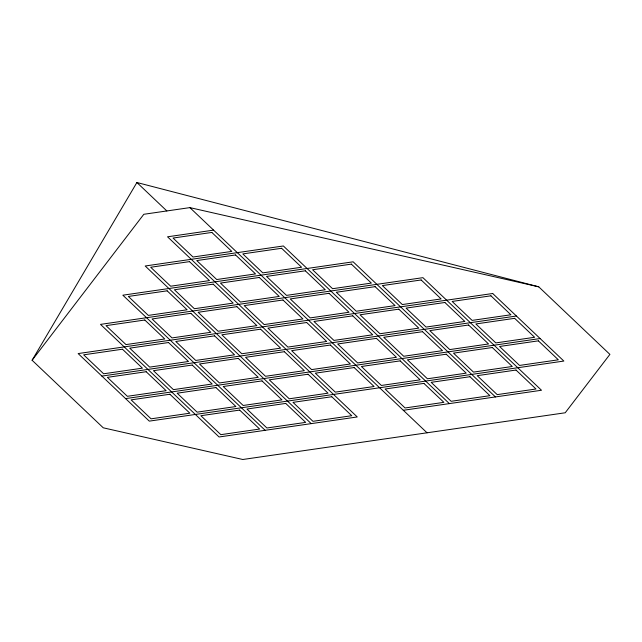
<?xml version="1.0" encoding="UTF-8"?>
<svg xmlns="http://www.w3.org/2000/svg" width="642" height="642" viewBox="0 0 642 642"><rect width="100%" height="100%" fill="white"/><g stroke="black" fill="none" stroke-linecap="round" stroke-linejoin="round"><path stroke-width="0.96" d="M32.1 360.25L136.898 182.505L538.75 286.83L609.9 354.392L565.209 412.774L242.796 459.495L103.25 427.805L32.1 360.25L143.824 214.284L189.88 207.615L538.75 286.83M213.593 230.133L167.538 236.802L357.257 416.955L219.083 436.977L100.505 324.387L422.918 277.665L541.495 390.256L403.32 410.278M101.877 376.092L516.409 316.024M125.591 398.61L540.123 338.543M495.439 396.933L353.148 261.816L122.847 295.192L265.138 430.301M449.376 403.601L283.371 245.974L145.188 265.997L311.201 423.624M189.88 207.615L427.034 432.796M136.898 182.505L166.848 210.953M211.836 232.436L173.043 238.054L193.017 257.017L231.802 251.399L211.836 232.436M189.486 261.631L150.701 267.249L170.668 286.212L209.461 280.594L189.486 261.631M235.55 254.954L196.757 260.572L216.731 279.535L255.516 273.917L235.55 254.954M281.605 248.277L242.82 253.903L262.787 272.866L301.579 267.241L281.605 248.277M167.145 290.818L128.36 296.443L148.326 315.407L187.111 309.781L167.145 290.818M213.2 284.149L174.415 289.767L194.39 308.73L233.174 303.112L213.2 284.149M259.264 277.472L220.479 283.09L240.445 302.053L279.23 296.435L259.264 277.472M305.319 270.796L266.534 276.421L286.509 295.384L325.293 289.759L305.319 270.796M351.383 264.127L312.598 269.744L332.564 288.707L371.349 283.09L351.383 264.127M144.803 320.013L106.01 325.638L125.984 344.594L164.769 338.976L144.803 320.013M190.859 313.336L152.074 318.962L172.04 337.925L210.833 332.299L190.859 313.336M236.922 306.667L198.129 312.285L218.103 331.248L256.888 325.63L236.922 306.667M282.978 299.991L244.193 305.608L264.159 324.571L302.952 318.954L282.978 299.991M329.041 293.314L290.248 298.939L310.222 317.902L349.007 312.277L329.041 293.314M375.097 286.645L336.312 292.262L356.278 311.226L395.071 305.608L375.097 286.645M421.16 279.968L382.367 285.586L402.341 304.549L441.126 298.931L421.16 279.968M492.695 293.506L78.155 353.573L149.305 421.128L563.845 361.061L492.695 293.506M122.453 349.208L83.669 354.825L103.635 373.788L142.428 368.171L122.453 349.208M168.517 342.531L129.724 348.157L149.698 367.12L188.483 361.494L168.517 342.531M214.572 335.854L175.788 341.48L195.754 360.443L234.547 354.817L214.572 335.854M260.636 329.185L221.843 334.803L241.817 353.766L280.602 348.149L260.636 329.185M306.691 322.509L267.907 328.126L287.873 347.089L326.666 341.472L306.691 322.509M352.755 315.832L313.962 321.457L333.936 340.421L372.721 334.795L352.755 315.832M398.81 309.163L360.026 314.781L379.992 333.744L418.785 328.126L398.81 309.163M444.874 302.486L406.081 308.104L426.055 327.067L464.84 321.449L444.874 302.486M490.929 295.81L452.145 301.435L472.111 320.398L510.904 314.773L490.929 295.81M146.167 371.726L107.383 377.344L127.357 396.307L166.142 390.689L146.167 371.726M192.231 365.049L153.446 370.675L173.412 389.638L212.197 384.012L192.231 365.049M238.286 358.38L199.501 363.998L219.476 382.961L258.261 377.335L238.286 358.38M284.35 351.704L245.565 357.321L265.531 376.284L304.316 370.667L284.35 351.704M330.405 345.027L291.62 350.652L311.595 369.607L350.38 363.99L330.405 345.027M376.469 338.35L337.684 343.976L357.65 362.939L396.435 357.313L376.469 338.35M422.524 331.681L383.739 337.299L403.714 356.262L442.498 350.644L422.524 331.681M468.588 325.004L429.803 330.622L449.769 349.585L488.554 343.968L468.588 325.004M514.643 318.328L475.858 323.953L495.833 342.916L534.617 337.291L514.643 318.328M169.889 394.244L131.096 399.862L151.071 418.825L189.855 413.207L169.889 394.244M215.945 387.567L177.16 393.193L197.126 412.156L235.919 406.53L215.945 387.567M262.008 380.899L223.215 386.516L243.19 405.479L281.974 399.862L262.008 380.899M308.064 374.222L269.279 379.839L289.245 398.802L328.038 393.185L308.064 374.222M354.127 367.545L315.334 373.171L335.309 392.134L374.093 386.508L354.127 367.545M400.183 360.868L361.398 366.494L381.364 385.457L420.157 379.831L400.183 360.868M446.246 354.199L407.453 359.817L427.428 378.78L466.212 373.163L446.246 354.199M492.302 347.523L453.517 353.14L473.483 372.103L512.276 366.486L492.302 347.523M538.365 340.846L499.572 346.471L519.547 365.434L558.331 359.809L538.365 340.846M239.659 410.086L200.874 415.711L220.84 434.674L259.633 429.049L239.659 410.086M285.722 403.417L246.929 409.034L266.903 427.997L305.688 422.38L285.722 403.417M331.778 396.74L292.993 402.357L312.959 421.321L351.752 415.703L331.778 396.74M423.897 383.394L385.112 389.012L405.078 407.975L443.871 402.349L423.897 383.394M469.96 376.718L431.167 382.335L451.141 401.298L489.926 395.681L469.96 376.718M516.016 370.041L477.231 375.666L497.197 394.621L535.99 389.004L516.016 370.041"/></g></svg>
